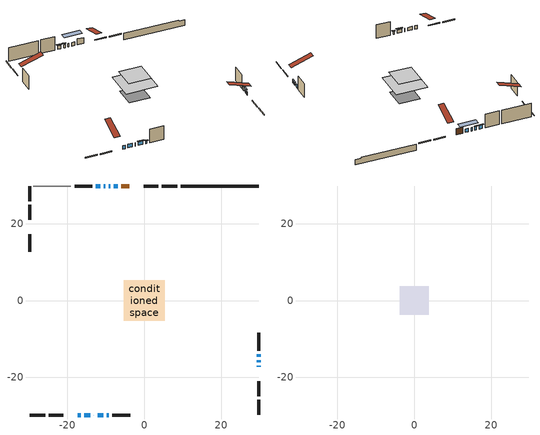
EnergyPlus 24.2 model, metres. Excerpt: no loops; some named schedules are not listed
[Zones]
conditioned space
 floor adiabatic (AdiabaticFloorConstruction): -5.27,-5.27 -5.27,5.27 5.27,5.27 5.27,-5.27 z3.2
 floor foundation (Slab1 construction): -3.57,-3.57 -3.57,3.57 3.57,3.57 3.57,-3.57 z-1.45
 wall outside (RimJoist1 construction): 8.59,29.79 4.59,29.79 / -29.79,-29.79 -25.78,-29.79 / -29.79,29.79 -29.79,25.78 / 29.79,-29.79 29.79,-25.78 z0.76:1.06
 wall outside (RimJoist2 construction): 3.66,29.79 -0.14,29.79 / -24.86,-29.79 -21.05,-29.79 / -29.79,24.86 -29.79,21.05 / 29.79,-24.86 29.79,-21.05 z0.76:1.06
 wall outside (AdiabaticWallConstruction 1): -3.92,29.79 -5.95,29.79 z0.76:2.79
 wall outside (AdiabaticWallConstruction): -17.28,-29.79 -16.52,-29.79 / -6.87,29.79 -7.94,29.79 / -15.59,-29.79 -14.07,-29.79 / 29.79,-17.28 29.79,-16.98 / -8.87,29.79 -9.18,29.79 / -13.14,-29.79 -13.08,-29.79 / 29.79,-14.66 29.79,-13.97 / -10.1,29.79 -10.56,29.79 / -11.49,29.79 -12.56,29.79 / -12.15,-29.79 -10.63,-29.79 z0.76:1.98; 29.79,-16.05 29.79,-15.59 / -9.7,-29.79 -9.24,-29.79 z0.76:1.68
 wall outside (Wall1 construction): -13.49,29.79 -18.13,29.79 / -8.31,-29.79 -3.67,-29.79 / -29.79,17.28 -29.79,12.64 / 29.79,-13.05 29.79,-8.41 z0.76:5.64
 wall foundation (FoundationWall1 construction): 9.52,29.79,-1.45 9.52,29.79,0.76 27.76,29.79,0.76 27.76,29.79,0.39 29.79,29.79,0.39 29.79,29.79,-1.45
 wall adiabatic (Wall3 construction): -19.06,29.79 -28.86,29.79 z0.76:5.64
 window (WindowConstruction 8): -17.28,-29.79 -16.52,-29.79 z0.76:1.98
 window (WindowConstruction 6): -6.87,29.79 -7.94,29.79 z0.76:1.98
 window (WindowConstruction 7): -15.59,-29.79 -14.07,-29.79 z0.76:1.98
 window (WindowConstruction 10): 29.79,-17.28 29.79,-16.98 z0.76:1.98
 window (WindowConstruction 11): -8.87,29.79 -9.17,29.79 z0.76:1.98
 window (WindowConstruction 9): -13.14,-29.79 -13.08,-29.79 z0.76:1.98
 window (WindowConstruction): 29.79,-16.05 29.79,-15.59 z0.76:1.67
 window (WindowConstruction 1): 29.79,-14.66 29.79,-13.98 z0.76:1.98
 window (WindowConstruction 2): -10.1,29.79 -10.56,29.79 z0.76:1.98
 window (WindowConstruction 3): -11.49,29.79 -12.56,29.79 z0.76:1.98
 window (WindowConstruction 4): -12.15,-29.79 -10.63,-29.79 z0.76:1.98
 window (WindowConstruction 5): -9.7,-29.79 -9.24,-29.79 z0.76:1.67
 door (Door): -3.92,29.79 -5.94,29.79 z0.76:2.79
 ceiling adiabatic (AdiabaticFloorConstruction): 5.27,-5.27 5.27,5.27 -5.27,5.27 -5.27,-5.27 z3.2
attic - vented
 floor to conditioned space (Floor1 construction Reversed): -3.73,-3.73 -3.73,3.73 3.73,3.73 3.73,-3.73 z5.64
 roof outside (Roof1 construction): -2.99,29.79,5.64 -2.99,22.52,8.06 -1.07,22.52,8.06 -1.07,29.79,5.64; -18.21,-29.79,5.64 -18.21,-22.52,8.06 -20.13,-22.52,8.06 -20.13,-29.79,5.64; -29.79,18.21,5.64 -22.52,18.21,8.06 -22.52,20.13,8.06 -29.79,20.13,5.64; 29.79,-18.21,5.64 22.52,-18.21,8.06 22.52,-20.13,8.06 29.79,-20.13,5.64
shading: -10.38,29.79 -4.43,29.79 -4.43,31.61 -10.38,31.61 z4.42; 29.79,-14.98 29.79,-16.66 30.08,-16.66 30.08,-14.98 z2.28; -10.86,29.79 -9.8,29.79 -9.8,30.08 -10.86,30.08 z2.28; -12.86,29.79 -11.19,29.79 -11.19,30.08 -12.86,30.08 z2.28; -10.33,-29.79 -12.45,-29.79 -12.45,-30.08 -10.33,-30.08 z2.28; -8.94,-29.79 -10,-29.79 -10,-30.08 -8.94,-30.08 z1.97
[Building]
Building 1: Terrain=Suburbs
[Site:Location]
Toronto Intl AP_ON: Latitude {deg}=43.68; Longitude {deg}=-79.63; Time Zone {hr}=-5; Elevation {m}=173; Keep Site Location Information=Yes
[Site:GroundTemperature:Shallow]
4.59119, 2.66285, 2.50842, 3.42352, 7.09712, 10.7536, 13.9236, 15.9317, 16.1023, 14.4691, 11.3799, 7.83558
[Site:WaterMainsTemperature]
Calculation Method=Schedule; Temperature Schedule=mains temperature schedule
[Material] Roughness=Rough; Thermal Absorptance=0.9
Name | Thickness {m} | Conductivity {W/m-K} | Density {kg/m3} | Specific Heat {J/kg-K} | Solar Absorptance | Visible Absorptance
asphalt or fiberglass shingles | 0.00635 | 0.162714 | 1121.4 | 1465.45 | 0.4 | 0.4
ceiling loosefill ins | 0.254 | 0.0480833 | 16.02 | 1046.75 | 0.7 | 0.7
ceiling stud and cavity | 0.1397 | 0.387005 | 65.682 | 1177.47 | 0.7 | 0.7
concrete 4.0 in. | 0.1016 | 1.803125 | 2242.8 | 837.4 | 0.7 | 0.7
concrete 8.0 in. | 0.2032 | 1.803125 | 2242.8 | 837.4 | 0.7 | 0.7
door material | 0.04445 | 0.327969 | 512.64 | 1214.23 | 0.7 | 0.7
exterior vertical ins | 0.00176995 | 0.029427 | 32.04 | 1214.23 | 0.7 | 0.7
floor covering | 0.0127 | 0.0433444 | 54.468 | 1339.84 | 0.6 | 0.6
floor rigid ins; wall rigid ins | 0.512978 | 0.029427 | 32.04 | 1214.23 | 0.7 | 0.7
floor stud and cavity | 0.1397 | 1.75129 | 37.0049 | 1207.88 | 0.7 | 0.7
furniture material conditioned space 1 | 0.1524 | 0.115458 | 640.8 | 1214.23 | 0.6 | 0.6
gypsum board | 0.0127 | 0.160291 | 801 | 837.4 | 0.6 | 0.6
gypsum board 1 | 0.0127 | 0.160291 | 801 | 837.4 | 0.7 | 0.7
osb sheathing 0.5 in. | 0.0127 | 0.115458 | 512.64 | 1214.23 | 0.7 | 0.7
osb sheathing 0.5 in. 1 | 0.0127 | 0.115458 | 512.64 | 1214.23 | 0.74 | 0.74
osb sheathing 0.75 in. | 0.01905 | 0.115458 | 512.64 | 1214.23 | 0.7 | 0.7
osb sheathing 2.0 in. | 0.0508 | 0.115458 | 512.64 | 1214.23 | 0.7 | 0.7
rim joist stud and cavity | 0.0508 | 0.177588 | 50.32683 | 1063.81 | 0.6 | 0.6
rim joist stud and cavity 1 | 0.0508 | 0.0809075 | 125.044 | 1163.47 | 0.6 | 0.6
wall stud and cavity | 0.1397 | 0.702165 | 139.0536 | 1170.24 | 0.7 | 0.7
wall stud and cavity 1 | 0.1397 | 0.386005 | 139.0536 | 1170.24 | 0.7 | 0.7
wall stud and cavity 2 | 0.0889 | 0.380278 | 52.3479 | 1209.89 | 0.7 | 0.7
wall stud and cavity 3 | 0.0889 | 0.391764 | 83.0341 | 1211.67 | 0.7 | 0.7
wood siding | 0.0254 | 0.102417 | 544.68 | 1172.36 | 0.74 | 0.74
wood siding 1; wood siding 2; wood siding 3 | 0.0254 | 0.102417 | 544.68 | 1172.36 | 0.7 | 0.7
[WindowMaterial:SimpleGlazingSystem]
Name | U-Factor {W/m2-K} | Solar Heat Gain Coefficient
WindowMaterial | 2.623236 | 0.54
WindowMaterial 1 | 2.6028 | 0.55
WindowMaterial 2 | 2.452896 | 0.62
WindowMaterial 3 | 2.418828 | 0.63
WindowMaterial 4 | 4.0064 | 0.67
WindowMaterial 5 | 6.7659 | 0.45
WindowMaterial 6 | 3.06555 | 0.49
[Construction]
AdiabaticFloorConstruction: floor stud and cavity, floor rigid ins, osb sheathing 0.75 in., floor covering
AdiabaticWallConstruction: wood siding 2, wall rigid ins, wall stud and cavity 2, gypsum board
AdiabaticWallConstruction 1: wood siding 3, wall rigid ins, wall stud and cavity 2, gypsum board
Door: door material
Floor1 construction Reversed: gypsum board, ceiling stud and cavity, ceiling loosefill ins
FoundationWall1 construction: concrete 8.0 in., gypsum board 1
furniture construction conditioned space 1: furniture material conditioned space 1
PartitionWallConstruction: gypsum board, wall stud and cavity 3, gypsum board
RimJoist1 construction: wood siding 1, rim joist stud and cavity
RimJoist2 construction: wood siding 1, osb sheathing 2.0 in., rim joist stud and cavity 1
Roof1 construction: asphalt or fiberglass shingles
Slab1 construction: concrete 4.0 in.
Wall1 construction: wood siding, osb sheathing 0.5 in., wall stud and cavity, gypsum board
Wall3 construction: osb sheathing 0.5 in. 1, wall stud and cavity 1, gypsum board
WindowConstruction; WindowConstruction 1; WindowConstruction 5: WindowMaterial
WindowConstruction 10; WindowConstruction 11: WindowMaterial 6
WindowConstruction 2: WindowMaterial 1
WindowConstruction 3; WindowConstruction 6: WindowMaterial 2
WindowConstruction 4; WindowConstruction 7: WindowMaterial 3
WindowConstruction 8: WindowMaterial 4
WindowConstruction 9: WindowMaterial 5
[Zone] Multiplier=1; Part of Total Floor Area=Yes
Name | Volume {m3}
attic - vented | 21.88
conditioned space | 383.9
[Space]
Name | Zone | Volume {m3}
attic - vented 1 | attic - vented | 21.88
conditioned space 1 | conditioned space | 383.9
[ZoneInfiltration:EffectiveLeakageArea]
infil attic - vented 1: Zone or Space=attic - vented 1; Schedule=Always On Discrete; Effective Air Leakage Area {cm2}=2302.76; Stack Coefficient=0.000168421; Wind Coefficient=8.76835e-06
[ZoneMixing]
whole house fan mix: Zone or Space=attic - vented; Schedule=Always On Continuous; Design Flow Rate Calculation Method=Flow/Zone; Design Flow Rate {m3/s}=0; Source Zone or Space=conditioned space
[SurfaceProperty:ExposedFoundationPerimeter]
Slab1: Exposed Perimeter Calculation Method=TotalExposedPerimeter; Total Exposed Perimeter {m}=20.269
[InternalMass] Zone or ZoneList=conditioned space; Space or SpaceList=conditioned space 1
Name | Construction | Surface Area {m2}
furniture mass conditioned space 1 | furniture construction conditioned space 1 | 64.9199
partition wall mass | PartitionWallConstruction | 162.3
[Lights]
interior lighting: Zone or ZoneList or Space or SpaceList=conditioned space 1; Schedule=interior lighting schedule; Design Level Calculation Method=LightingLevel; Lighting Level {W}=343.2; Return Air Fraction=0; Fraction Radiant=0.6; Fraction Visible=0.2; Fraction Replaceable=1
[People]
occupants: Zone or ZoneList or Space or SpaceList=conditioned space 1; Number of People Schedule=occupants schedule; Number of People Calculation Method=People; Number of People=3; Fraction Radiant=0.314171; Sensible Heat Fraction=0.56303; Activity Level Schedule=occupants activity schedule; Carbon Dioxide Generation Rate {m3/s-W}=0; Enable ASHRAE 55 Comfort Warnings=No; Mean Radiant Temperature Calculation Type=EnclosureAveraged
[ElectricEquipment] Zone or ZoneList or Space or SpaceList=conditioned space 1; Design Level Calculation Method=EquipmentLevel
Name | Schedule | Design Level {W} | Fraction Latent | Fraction Radiant | Fraction Lost
clothes dryer | clothes dryer schedule | 140.772 | 0.015 | 0.081 | 0.85
clothes washer | clothes washer schedule | 32.1985 | 0.03 | 0.162 | 0.7
cooking range | cooking range schedule | 208.969 | 0.08 | 0.432 | 0.2
dishwasher | dishwasher schedule | 66.8632 | 0.3 | 0.18 | 0.4
fridge | fridge schedule | 72.9452 | 0 | 0.6 | 0
mech vent house fan | mech vent house fan schedule | 0.95 | 0 | 0 | 1
mech vent house fan cfis | mech vent house fan cfis schedule | 0 | 0 | 0 | 0
misc plug loads | misc plug loads schedule | 494.7 | 0.045 | 0.513 | 0.1
whole house fan | Always On Discrete | 0 | 0 | 0 | 1
[OtherEquipment] Zone or ZoneList or Space or SpaceList=conditioned space 1; Design Level Calculation Method=EquipmentLevel
Name | Fuel Type | Schedule | Design Level {W} | Fraction Latent | Fraction Radiant | Fraction Lost
clothes dryer 1 | Electricity | clothes dryer schedule | 0 | 0.015 | 0.081 | 0.85
cooking range 1 | Electricity | cooking range schedule | 0 | 0.08 | 0.432 | 0.2
general water use latent | None | general water use schedule | 59.3978 | 1 | 0 | 0
general water use sensible | None | general water use schedule | -58.539 | 0 | 0.6 | 0
mech vent house fan latent load | None | Always On Discrete | 0 | 1 | 0 | 0
mech vent house fan sensible load | None | Always On Discrete | 0 | 0 | 0 | 0
water heater energy adjustment1 | NaturalGas | Always On Discrete | 0.01 | 0 | 0 | 1
[ZoneInfiltration:DesignFlowRate] Zone or ZoneList or Space or SpaceList=conditioned space 1; Schedule=Always On Discrete; Design Flow Rate Calculation Method=Flow/Zone; Design Flow Rate {m3/s}=0
infil flow; natural vent flow; whole house fan flow
[Foundation:Kiva]
Foundation Kiva 1: Initial Indoor Air Temperature {C}=18; Wall Height Above Grade {m}=0.760019; Wall Depth Below Slab {m}=0.2032; Custom Block Material Name 1=exterior vertical ins; Custom Block Depth 1 {m}=2.21001; Custom Block X Position 1 {m}=0.2159; Custom Block Z Position 1 {m}=0
[Foundation:Kiva:Settings]
Soil Conductivity {W/m-K}=0.849921; Soil Density {kg/m3}=1842.3; Soil Specific Heat {J/kg-K}=418.7; Ground Solar Absorptivity=0.9; Ground Thermal Absorptivity=0.9; Ground Surface Roughness {m}=0.03; Far-Field Width {m}=40; Deep-Ground Boundary Condition=ZeroFlux; Deep-Ground Depth {m}=40; Minimum Cell Dimension {m}=0.2; Maximum Cell Growth Coefficient=3; Simulation Timestep=Timestep
[Exterior:Lights]
exterior lighting: Schedule=exterior lighting schedule; Design Level {W}=75.6
[EnergyManagementSystem:GlobalVariable]
infil_program_Qfan
infil_program_Qinf
natural_vent_program_Qnv
natural_vent_program_Qwhf
[EnergyManagementSystem:Sensor]
Name | Output:Variable or Output:Meter Index Key | Output:Variable or Output:Meter
airflow_gain | infil flow | Infiltration Sensible Heat Gain Energy
airflow_gain_1 | natural vent flow | Infiltration Sensible Heat Gain Energy
airflow_gain_2 | whole house fan flow | Infiltration Sensible Heat Gain Energy
airflow_loss | infil flow | Infiltration Sensible Heat Loss Energy
airflow_loss_1 | natural vent flow | Infiltration Sensible Heat Loss Energy
airflow_loss_2 | whole house fan flow | Infiltration Sensible Heat Loss Energy
clg_load_cond |  | Cooling:EnergyTransfer:Zone:CONDITIONED SPACE
clg_sp_s; clg_sp_s_1 | cooling setpoint | Schedule Value
clothes_dryer_exhaust_0_sch_s | clothes dryer exhaust 0 schedule | Schedule Value
cool_season | cooling season schedule | Schedule Value
htg_load_cond |  | Heating:EnergyTransfer:Zone:CONDITIONED SPACE
htg_sp_s; htg_sp_s_1 | heating setpoint | Schedule Value
ig_ee_conv | clothes dryer | Electric Equipment Convective Heating Energy
ig_ee_conv_2 | cooking range | Electric Equipment Convective Heating Energy
ig_ee_conv_4 | fridge | Electric Equipment Convective Heating Energy
ig_ee_conv_5 | misc plug loads | Electric Equipment Convective Heating Energy
ig_ee_conv_6 | whole house fan | Electric Equipment Convective Heating Energy
ig_ee_rad | clothes dryer | Electric Equipment Radiant Heating Energy
ig_ee_rad_2 | cooking range | Electric Equipment Radiant Heating Energy
ig_ee_rad_4 | fridge | Electric Equipment Radiant Heating Energy
ig_ee_rad_5 | misc plug loads | Electric Equipment Radiant Heating Energy
ig_ee_rad_6 | whole house fan | Electric Equipment Radiant Heating Energy
ig_lgt_conv | interior lighting | Lights Convective Heating Energy
ig_lgt_rad | interior lighting | Lights Radiant Heating Energy
ig_lgt_vis | interior lighting | Lights Visible Radiation Heating Energy
ig_oe_conv | clothes dryer 1 | Other Equipment Convective Heating Energy
ig_oe_conv_1 | cooking range 1 | Other Equipment Convective Heating Energy
ig_oe_conv_2 | general water use latent | Other Equipment Convective Heating Energy
ig_oe_conv_3 | general water use sensible | Other Equipment Convective Heating Energy
ig_oe_conv_4 | water heater energy adjustment1 | Other Equipment Convective Heating Energy
ig_oe_rad | clothes dryer 1 | Other Equipment Radiant Heating Energy
ig_oe_rad_1 | cooking range 1 | Other Equipment Radiant Heating Energy
ig_oe_rad_2 | general water use latent | Other Equipment Radiant Heating Energy
ig_oe_rad_3 | general water use sensible | Other Equipment Radiant Heating Energy
ig_oe_rad_4 | water heater energy adjustment1 | Other Equipment Radiant Heating Energy
ig_ppl_conv | occupants | People Convective Heating Energy
ig_ppl_rad | occupants | People Radiant Heating Energy
im_conv | furniture mass conditioned space 1 | Surface Inside Face Convection Heat Gain Energy
im_conv_1 | partition wall mass | Surface Inside Face Convection Heat Gain Energy
im_ig | furniture mass conditioned space 1 | Surface Inside Face Internal Gains Radiation Heat Gain Energy
im_ig_1 | partition wall mass | Surface Inside Face Internal Gains Radiation Heat Gain Energy
im_lgt | furniture mass conditioned space 1 | Surface Inside Face Lights Radiation Heat Gain Energy
im_lgt_1 | partition wall mass | Surface Inside Face Lights Radiation Heat Gain Energy
im_sol | furniture mass conditioned space 1 | Surface Inside Face Solar Radiation Heat Gain Energy
im_sol_1 | partition wall mass | Surface Inside Face Solar Radiation Heat Gain Energy
im_surf | furniture mass conditioned space 1 | Surface Inside Face Net Surface Thermal Radiation Heat Gain Energy
im_surf_1 | partition wall mass | Surface Inside Face Net Surface Thermal Radiation Heat Gain Energy
mv_conv | mech vent house fan | Electric Equipment Convective Heating Energy
mv_conv_1 | mech vent house fan cfis | Electric Equipment Convective Heating Energy
mv_conv_2 | mech vent house fan latent load | Other Equipment Convective Heating Energy
mv_conv_3 | mech vent house fan sensible load | Other Equipment Convective Heating Energy
mv_rad | mech vent house fan | Electric Equipment Radiant Heating Energy
mv_rad_1 | mech vent house fan cfis | Electric Equipment Radiant Heating Energy
mv_rad_2 | mech vent house fan latent load | Other Equipment Radiant Heating Energy
mv_rad_3 | mech vent house fan sensible load | Other Equipment Radiant Heating Energy
natural_vent_s | natural vent schedule | Schedule Value
out_pb_s |  | Site Outdoor Air Barometric Pressure
out_wt_s |  | Site Outdoor Air Humidity Ratio
site_vw_s |  | Site Wind Speed
ss_back_out | Window1 | Surface Window Shortwave from Zone Back Out Window Heat Transfer Rate
ss_back_out_1 | Window10 | Surface Window Shortwave from Zone Back Out Window Heat Transfer Rate
ss_back_out_10 | Window8 | Surface Window Shortwave from Zone Back Out Window Heat Transfer Rate
ss_back_out_11 | Window9 | Surface Window Shortwave from Zone Back Out Window Heat Transfer Rate
ss_back_out_2 | Window11 | Surface Window Shortwave from Zone Back Out Window Heat Transfer Rate
ss_back_out_3 | Window12 | Surface Window Shortwave from Zone Back Out Window Heat Transfer Rate
ss_back_out_4 | Window14 | Surface Window Shortwave from Zone Back Out Window Heat Transfer Rate
ss_back_out_5 | Window2 | Surface Window Shortwave from Zone Back Out Window Heat Transfer Rate
ss_back_out_6 | Window3 | Surface Window Shortwave from Zone Back Out Window Heat Transfer Rate
ss_back_out_7 | Window4 | Surface Window Shortwave from Zone Back Out Window Heat Transfer Rate
ss_back_out_8 | Window6 | Surface Window Shortwave from Zone Back Out Window Heat Transfer Rate
ss_back_out_9 | Window7 | Surface Window Shortwave from Zone Back Out Window Heat Transfer Rate
ss_conv | Door1 | Surface Inside Face Convection Heat Gain Energy
ss_conv_1 | Window1 | Surface Inside Face Convection Heat Gain Energy
ss_conv_10 | Window7 | Surface Inside Face Convection Heat Gain Energy
ss_conv_11 | Window8 | Surface Inside Face Convection Heat Gain Energy
ss_conv_12 | Window9 | Surface Inside Face Convection Heat Gain Energy
ss_conv_2 | Window10 | Surface Inside Face Convection Heat Gain Energy
ss_conv_3 | Window11 | Surface Inside Face Convection Heat Gain Energy
ss_conv_4 | Window12 | Surface Inside Face Convection Heat Gain Energy
ss_conv_5 | Window14 | Surface Inside Face Convection Heat Gain Energy
ss_conv_6 | Window2 | Surface Inside Face Convection Heat Gain Energy
ss_conv_7 | Window3 | Surface Inside Face Convection Heat Gain Energy
ss_conv_8 | Window4 | Surface Inside Face Convection Heat Gain Energy
ss_conv_9 | Window6 | Surface Inside Face Convection Heat Gain Energy
ss_ig | Door1 | Surface Inside Face Internal Gains Radiation Heat Gain Energy
ss_ig_1 | Window1 | Surface Inside Face Internal Gains Radiation Heat Gain Energy
ss_ig_10 | Window7 | Surface Inside Face Internal Gains Radiation Heat Gain Energy
ss_ig_11 | Window8 | Surface Inside Face Internal Gains Radiation Heat Gain Energy
ss_ig_12 | Window9 | Surface Inside Face Internal Gains Radiation Heat Gain Energy
ss_ig_2 | Window10 | Surface Inside Face Internal Gains Radiation Heat Gain Energy
ss_ig_3 | Window11 | Surface Inside Face Internal Gains Radiation Heat Gain Energy
ss_ig_4 | Window12 | Surface Inside Face Internal Gains Radiation Heat Gain Energy
ss_ig_5 | Window14 | Surface Inside Face Internal Gains Radiation Heat Gain Energy
ss_ig_6 | Window2 | Surface Inside Face Internal Gains Radiation Heat Gain Energy
ss_ig_7 | Window3 | Surface Inside Face Internal Gains Radiation Heat Gain Energy
ss_ig_8 | Window4 | Surface Inside Face Internal Gains Radiation Heat Gain Energy
ss_ig_9 | Window6 | Surface Inside Face Internal Gains Radiation Heat Gain Energy
ss_lgt | Door1 | Surface Inside Face Lights Radiation Heat Gain Energy
ss_sol | Door1 | Surface Inside Face Solar Radiation Heat Gain Energy
ss_surf | Door1 | Surface Inside Face Net Surface Thermal Radiation Heat Gain Energy
ss_surf_1 | Window1 | Surface Inside Face Net Surface Thermal Radiation Heat Gain Energy
ss_surf_10 | Window7 | Surface Inside Face Net Surface Thermal Radiation Heat Gain Energy
ss_surf_11 | Window8 | Surface Inside Face Net Surface Thermal Radiation Heat Gain Energy
ss_surf_12 | Window9 | Surface Inside Face Net Surface Thermal Radiation Heat Gain Energy
ss_surf_2 | Window10 | Surface Inside Face Net Surface Thermal Radiation Heat Gain Energy
ss_surf_3 | Window11 | Surface Inside Face Net Surface Thermal Radiation Heat Gain Energy
ss_surf_4 | Window12 | Surface Inside Face Net Surface Thermal Radiation Heat Gain Energy
ss_surf_5 | Window14 | Surface Inside Face Net Surface Thermal Radiation Heat Gain Energy
ss_surf_6 | Window2 | Surface Inside Face Net Surface Thermal Radiation Heat Gain Energy
ss_surf_7 | Window3 | Surface Inside Face Net Surface Thermal Radiation Heat Gain Energy
ss_surf_8 | Window4 | Surface Inside Face Net Surface Thermal Radiation Heat Gain Energy
ss_surf_9 | Window6 | Surface Inside Face Net Surface Thermal Radiation Heat Gain Energy
ss_trans_in | Window1 | Surface Window Transmitted Solar Radiation Rate
ss_trans_in_1 | Window10 | Surface Window Transmitted Solar Radiation Rate
ss_trans_in_10 | Window8 | Surface Window Transmitted Solar Radiation Rate
ss_trans_in_11 | Window9 | Surface Window Transmitted Solar Radiation Rate
ss_trans_in_2 | Window11 | Surface Window Transmitted Solar Radiation Rate
ss_trans_in_3 | Window12 | Surface Window Transmitted Solar Radiation Rate
ss_trans_in_4 | Window14 | Surface Window Transmitted Solar Radiation Rate
ss_trans_in_5 | Window2 | Surface Window Transmitted Solar Radiation Rate
ss_trans_in_6 | Window3 | Surface Window Transmitted Solar Radiation Rate
ss_trans_in_7 | Window4 | Surface Window Transmitted Solar Radiation Rate
ss_trans_in_8 | Window6 | Surface Window Transmitted Solar Radiation Rate
ss_trans_in_9 | Window7 | Surface Window Transmitted Solar Radiation Rate
ss_trans_out | Window1 | Surface Inside Face Initial Transmitted Diffuse Transmitted Out Window Solar Radiation Rate
ss_trans_out_1 | Window10 | Surface Inside Face Initial Transmitted Diffuse Transmitted Out Window Solar Radiation Rate
ss_trans_out_10 | Window8 | Surface Inside Face Initial Transmitted Diffuse Transmitted Out Window Solar Radiation Rate
ss_trans_out_11 | Window9 | Surface Inside Face Initial Transmitted Diffuse Transmitted Out Window Solar Radiation Rate
ss_trans_out_2 | Window11 | Surface Inside Face Initial Transmitted Diffuse Transmitted Out Window Solar Radiation Rate
ss_trans_out_3 | Window12 | Surface Inside Face Initial Transmitted Diffuse Transmitted Out Window Solar Radiation Rate
ss_trans_out_4 | Window14 | Surface Inside Face Initial Transmitted Diffuse Transmitted Out Window Solar Radiation Rate
ss_trans_out_5 | Window2 | Surface Inside Face Initial Transmitted Diffuse Transmitted Out Window Solar Radiation Rate
ss_trans_out_6 | Window3 | Surface Inside Face Initial Transmitted Diffuse Transmitted Out Window Solar Radiation Rate
ss_trans_out_7 | Window4 | Surface Inside Face Initial Transmitted Diffuse Transmitted Out Window Solar Radiation Rate
ss_trans_out_8 | Window6 | Surface Inside Face Initial Transmitted Diffuse Transmitted Out Window Solar Radiation Rate
ss_trans_out_9 | Window7 | Surface Inside Face Initial Transmitted Diffuse Transmitted Out Window Solar Radiation Rate
s_conv | Floor1 | Surface Inside Face Convection Heat Gain Energy
s_conv_1 | FoundationWall1 | Surface Inside Face Convection Heat Gain Energy
s_conv_10 | RimJoist2:270 | Surface Inside Face Convection Heat Gain Energy
s_conv_11 | RimJoist2:90 | Surface Inside Face Convection Heat Gain Energy
s_conv_12 | Slab1 | Surface Inside Face Convection Heat Gain Energy
s_conv_13 | Wall1:0 | Surface Inside Face Convection Heat Gain Energy
s_conv_14 | Wall1:180 | Surface Inside Face Convection Heat Gain Energy
s_conv_15 | Wall1:270 | Surface Inside Face Convection Heat Gain Energy
s_conv_16 | Wall1:90 | Surface Inside Face Convection Heat Gain Energy
s_conv_17 | Wall3 | Surface Inside Face Convection Heat Gain Energy
s_conv_2 | inferred conditioned ceiling | Surface Inside Face Convection Heat Gain Energy
s_conv_3 | inferred conditioned floor | Surface Inside Face Convection Heat Gain Energy
s_conv_4 | RimJoist1:0 | Surface Inside Face Convection Heat Gain Energy
s_conv_5 | RimJoist1:180 | Surface Inside Face Convection Heat Gain Energy
s_conv_6 | RimJoist1:270 | Surface Inside Face Convection Heat Gain Energy
s_conv_7 | RimJoist1:90 | Surface Inside Face Convection Heat Gain Energy
s_conv_8 | RimJoist2:0 | Surface Inside Face Convection Heat Gain Energy
s_conv_9 | RimJoist2:180 | Surface Inside Face Convection Heat Gain Energy
s_ig | Floor1 | Surface Inside Face Internal Gains Radiation Heat Gain Energy
s_ig_1 | FoundationWall1 | Surface Inside Face Internal Gains Radiation Heat Gain Energy
s_ig_10 | RimJoist2:270 | Surface Inside Face Internal Gains Radiation Heat Gain Energy
s_ig_11 | RimJoist2:90 | Surface Inside Face Internal Gains Radiation Heat Gain Energy
s_ig_12 | Slab1 | Surface Inside Face Internal Gains Radiation Heat Gain Energy
s_ig_13 | Wall1:0 | Surface Inside Face Internal Gains Radiation Heat Gain Energy
s_ig_14 | Wall1:180 | Surface Inside Face Internal Gains Radiation Heat Gain Energy
s_ig_15 | Wall1:270 | Surface Inside Face Internal Gains Radiation Heat Gain Energy
s_ig_16 | Wall1:90 | Surface Inside Face Internal Gains Radiation Heat Gain Energy
s_ig_17 | Wall3 | Surface Inside Face Internal Gains Radiation Heat Gain Energy
s_ig_2 | inferred conditioned ceiling | Surface Inside Face Internal Gains Radiation Heat Gain Energy
s_ig_3 | inferred conditioned floor | Surface Inside Face Internal Gains Radiation Heat Gain Energy
s_ig_4 | RimJoist1:0 | Surface Inside Face Internal Gains Radiation Heat Gain Energy
s_ig_5 | RimJoist1:180 | Surface Inside Face Internal Gains Radiation Heat Gain Energy
s_ig_6 | RimJoist1:270 | Surface Inside Face Internal Gains Radiation Heat Gain Energy
s_ig_7 | RimJoist1:90 | Surface Inside Face Internal Gains Radiation Heat Gain Energy
s_ig_8 | RimJoist2:0 | Surface Inside Face Internal Gains Radiation Heat Gain Energy
s_ig_9 | RimJoist2:180 | Surface Inside Face Internal Gains Radiation Heat Gain Energy
